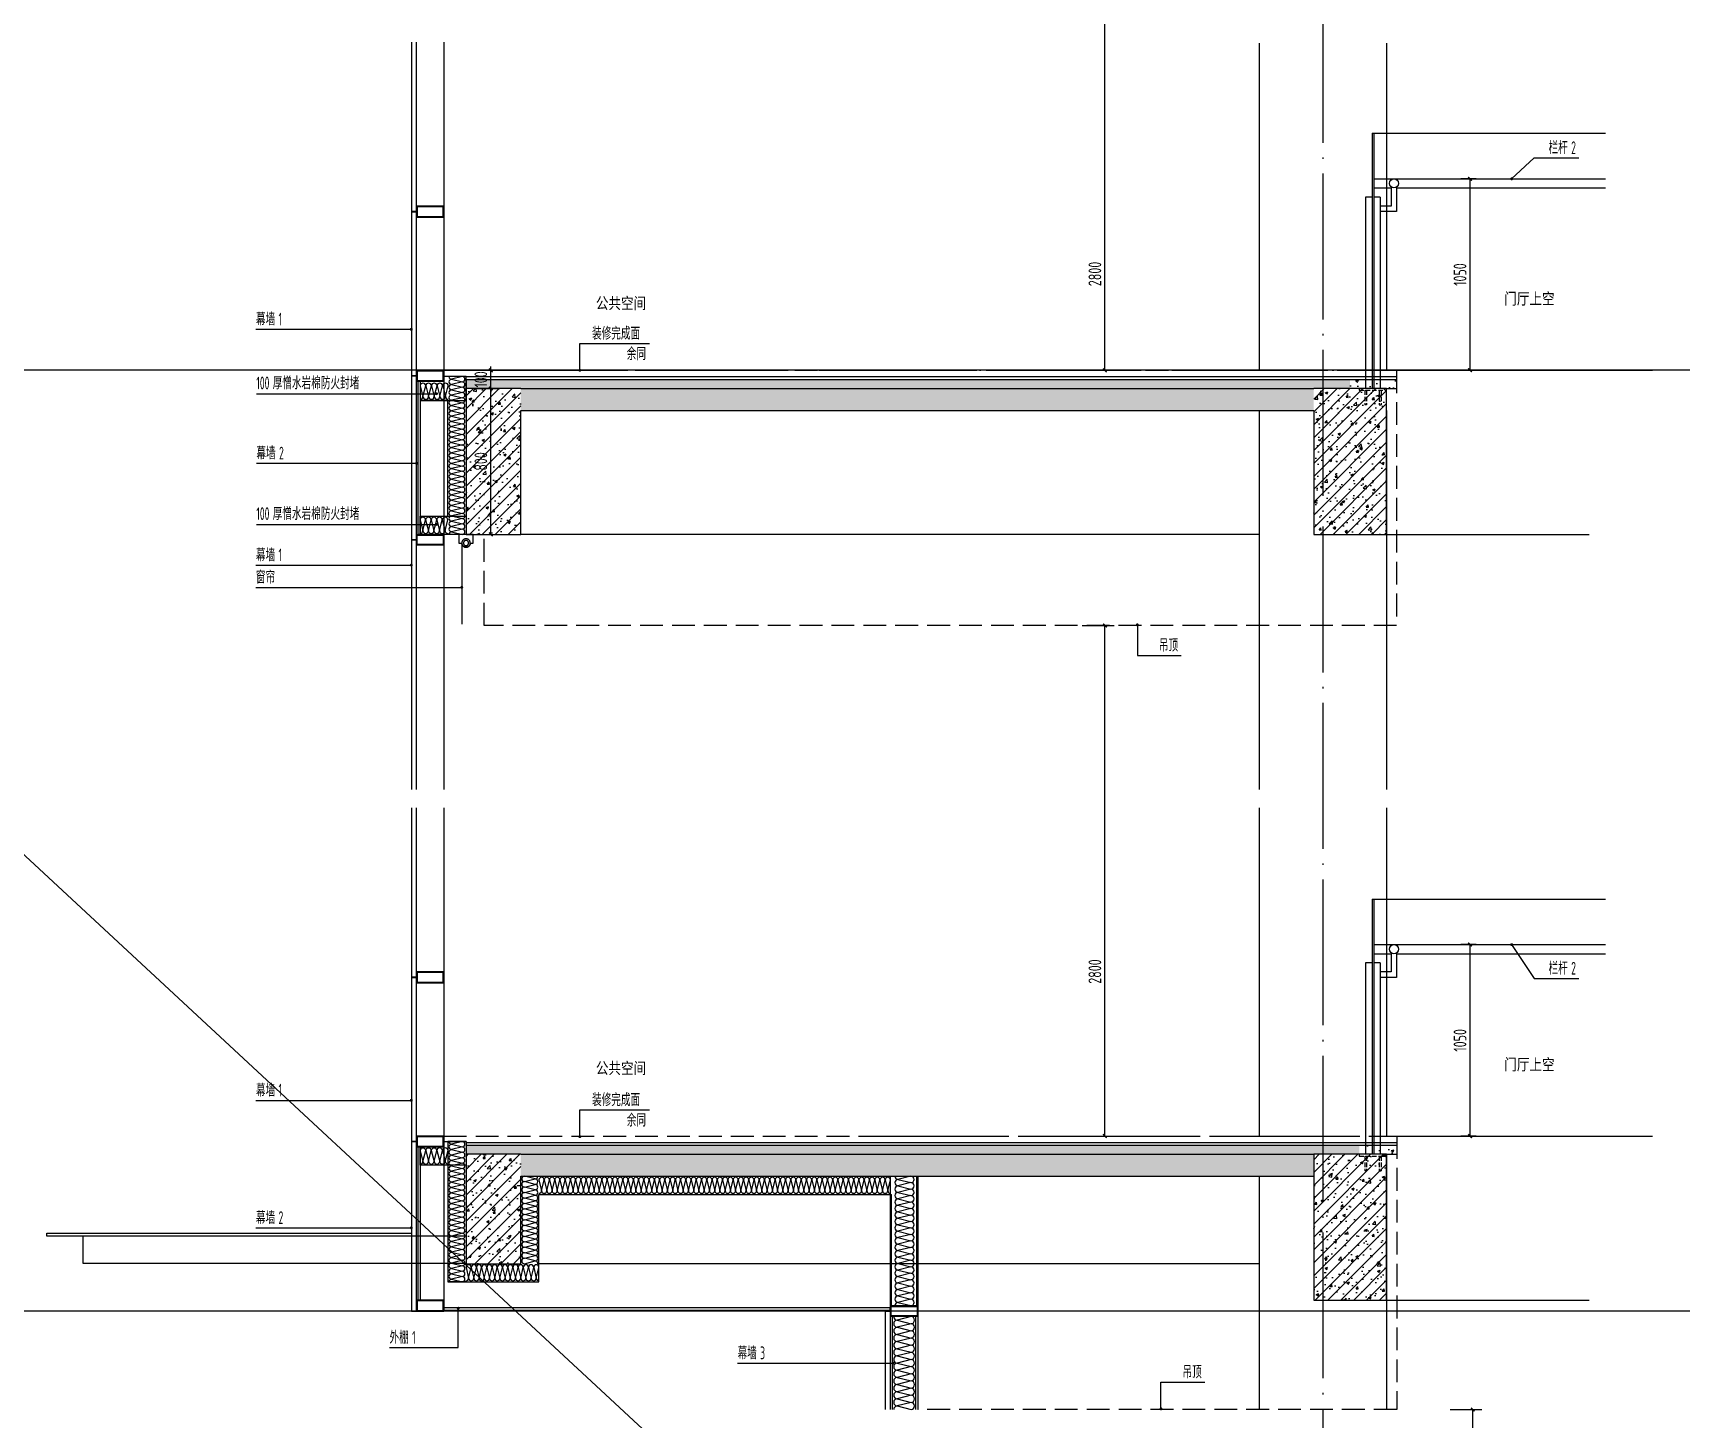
# Model space of a CAD drawing. Extents: x 198753 to 882193, y -399300 to 132460.
# Drawn here: x 355212 to 364252, y 2948 to 10550 of the extents above; entities that cross this region are included whole.
import ezdxf

# ---------------------------------------------------------------- set-up
doc = ezdxf.new("R2010")
doc.units = 0
doc.header["$LTSCALE"] = 1000
doc.header["$MEASUREMENT"] = 0
for name, pattern in [('DASH', [0.35, 0.25, -0.1]), ('DOTE', [2.42, 2, -0.2, 0.02, -0.2]), ('HIDDEN', [9.525, 6.35, -3.175])]:
    doc.linetypes.add(name, pattern=pattern)
for name, color, linetype in [('00-图签', 7, 'Continuous'), ('01-标注_尺寸', 124, 'Continuous'), ('01-标注_符号', 200, 'Continuous'), ('02-TEXT_标注', 130, 'Continuous'), ('05-填充_天正', 26, 'Continuous'), ('A-0-房间名称', 7, 'Continuous'), ('A-D-玻璃剖线', 130, 'Continuous'), ('A-D-金属剖线', 200, 'Continuous'), ('A-E_栏杆', 232, 'Continuous'), ('A-STR-面层', 191, 'Continuous'), ('A-SUR_保温', 222, 'Continuous'), ('A-SUR_面层', 191, 'Continuous'), ('A-TECH_结构', 21, 'Continuous'), ('A-金属背板', 30, 'Continuous'), ('A_AXIS-轴线', 36, 'DOTE'), ('A_STR-砼墙', 51, 'Continuous'), ('A_STR-砼柱', 51, 'Continuous'), ('D_铝板', 181, 'Continuous'), ('I-E-家具_活动', 201, 'DASH'), ('钢龙骨', 173, 'Continuous')]:
    doc.layers.add(name, color=color, linetype=linetype)
doc.layers.add('04-不打印_辅助线', color=165, linetype='Continuous', plot=False)
doc.styles.add('_TCH_DIM', font='ROS1', dxfattribs={"width": 0.8, "bigfont": 'JD'})
doc.styles.add('_TCH_DIM_T3', font='ROS1', dxfattribs={"width": 0.8, "bigfont": 'JD'})
doc.styles.add('_TCH_SPACE', font='STXIHEI.TTF', dxfattribs={"width": 0.75, "height": 5})
doc.dimstyles.new('_TCH_ARCH&&20', dxfattribs={"dimtxt": 70, "dimasz": 20, "dimexe": 50, "dimexo": 60, "dimgap": 20, "dimtad": 1, "dimdec": 0, "dimzin": 0, "dimdsep": 46, "dimtxsty": '_TCH_DIM_T3', "dimblk": 'ARCHTICK', "dimcen": 0.09, "dimclrt": 4, "dimazin": 2, "dimtfac": 1, "dimtdec": 0, "dimtix": 1, "dimtmove": 2, "dimatfit": 3, "dimfxl": 0, "dimtolj": 1, "dimtzin": 0, "dimarcsym": 0})
pattern_1 = [(50, (0, 0), (143.452037, -12.550427), [15, -165]), (355, (0, 0), (-27.750267, 150.438427), [12, -132]), (100.4514, (11.95, -1.05), (115.701876, 137.88791), [12.74804, -140.22842]), (46.1842, (0, 40), (213.44821, -33.1038), [22.5, -247.5]), (96.6356, (17.79, 37.24), (186.93254, 194.82357), [19.12206, -210.3426]), (351.1842, (0, 40), (186.93239, 194.82372), [18, -198]), (21, (20, 30), (119.38141, -80.52378), [15, -165]), (326, (20, 30), (48.663066, 145.03001), [12, -132]), (71.4514, (29.95, 23.29), (168.044526, 64.5061), [12.74804, -140.22842]), (37.5, (0, 0), (2.431971, 66.578771), [0, -130.4, 0, -134, 0, -132.5]), (7.5, (0, 0), (52.613907, 78.882342), [0, -76.4, 0, -127.4, 0, -50.5]), (327.5, (-44.6, 0), (106.764487, -4.510974), [0, -50, 0, -156, 0, -207]), (317.5, (-64.6, 0), (116.637234, 20.020996), [0, -65, 0, -103.6, 0, -147])]
pattern_2 = [(45, (0, 0), (-35.355339, 35.355339), []), (50, (0, 0), (143.452037, -12.550427), [15, -165]), (355, (0, 0), (-27.750267, 150.438427), [12, -132]), (100.4514, (11.95, -1.05), (115.701876, 137.88791), [12.74804, -140.22842]), (46.1842, (0, 40), (213.44821, -33.1038), [22.5, -247.5]), (96.6356, (17.79, 37.24), (186.93254, 194.82357), [19.12206, -210.3426]), (351.1842, (0, 40), (186.93239, 194.82372), [18, -198]), (21, (20, 30), (119.38141, -80.52378), [15, -165]), (326, (20, 30), (48.663066, 145.03001), [12, -132]), (71.4514, (29.95, 23.29), (168.044526, 64.5061), [12.74804, -140.22842]), (37.5, (0, 0), (2.431971, 66.578771), [0, -130.4, 0, -134, 0, -132.5]), (7.5, (0, 0), (52.613907, 78.882342), [0, -76.4, 0, -127.4, 0, -50.5]), (327.5, (-44.6, 0), (106.764487, -4.510974), [0, -50, 0, -156, 0, -207]), (317.5, (-64.6, 0), (116.637234, 20.020996), [0, -65, 0, -103.6, 0, -147])]

# ---------------------------------------------------------------- blocks, each defined once
blk = doc.blocks.new('A$C643B6CAF')
at = {"layer": '钢龙骨', "const_width": 10}
blk.add_lwpolyline([(0, -1.6), (-28, -1.6)], dxfattribs=at)
at = {"layer": '钢龙骨'}
for points in [[(0, 28.4), (0, -31.6), (150, -31.6), (150, 28.4)], [(4, 24.4), (4, -27.6), (146, -27.6), (146, 24.4)]]:
    blk.add_lwpolyline(points, close=True, dxfattribs=at)
blk = doc.blocks.new('*U29')
at = {"layer": '01-标注_符号'}
blk.add_lwpolyline([(-850, -510.3), (28, -510.3)], dxfattribs=at)
at = {"layer": '01-标注_符号', "const_width": 8}
blk.add_lwpolyline([(24, -510.3, 1), (32, -510.3, 1)], format="xyb", close=True, dxfattribs=at)
at = {"layer": 'A-D-玻璃剖线'}
for points in [[(0, 1800), (0, -2300)], [(28, -2300), (28, 1800)]]:
    blk.add_lwpolyline(points, dxfattribs=at)
at = {"layer": 'A-金属背板'}
blk.add_lwpolyline([(38, -60), (48, -60), (48, -900), (38, -900)], close=True, dxfattribs=at)
at = {"layer": '钢龙骨'}
blk.add_lwpolyline([(178, 1800), (178, -2300)], dxfattribs=at)
for p in [(28, 871.8), (28, -28.4)]:
    blk.add_blockref('A$C643B6CAF', p, dxfattribs=at)
at = {"layer": '钢龙骨', "xscale": -1, "rotation": 180}
blk.add_blockref('A$C643B6CAF', (28.1, -931.6), dxfattribs=at)
at = {"layer": '02-TEXT_标注', "style": '_TCH_DIM'}
for s, height, width, p in [('幕墙', 69.46, 0.8, (-850, -489.3)), ('2', 70, 0.64, (-725.8, -489.3))]:
    blk.add_text(s, height=height, dxfattribs=dict(at, width=width)).set_placement(p)
blk = doc.blocks.new('fdsaewqqwe')
at = {"layer": '钢龙骨'}
for points in [[(0, 29.2), (0, -30.8), (150, -30.8), (150, 29.2)], [(4, 25.2), (4, -26.8), (146, -26.8), (146, 25.2)]]:
    blk.add_lwpolyline(points, close=True, dxfattribs=at)
blk = doc.blocks.new('*U33')
at = {"layer": '01-标注_符号'}
for points in [[(-852.7, -503.4), (0, -503.4)], [(-119.7, -1160.3), (257.4, -1160.3), (257.4, -944.3)]]:
    blk.add_lwpolyline(points, dxfattribs=at)
at = {"layer": '01-标注_符号', "const_width": 8}
for points in [[(-4, -503.4, 1), (4, -503.4, 1)], [(257.4, -948.3, 1), (257.4, -940.3, 1)]]:
    blk.add_lwpolyline(points, format="xyb", close=True, dxfattribs=at)
at = {"layer": 'A-D-玻璃剖线'}
blk.add_lwpolyline([(0, 1800), (0, -960), (28, -960), (28, 1800)], dxfattribs=at)
at = {"layer": 'A-D-金属剖线'}
for points in [[(178, -960), (178, -940), (2628, -940), (2628, -960)], [(178, -957), (178, -940), (2625, -940), (2625, -957)]]:
    blk.add_lwpolyline(points, close=True, dxfattribs=at)
at = {"layer": 'A-金属背板'}
blk.add_lwpolyline([(38, -60), (48, -60), (48, -900), (38, -900)], close=True, dxfattribs=at)
at = {"layer": '钢龙骨'}
blk.add_lwpolyline([(178, 1800), (178, -960)], dxfattribs=at)
for name, p in [('A$C643B6CAF', (28, 871.8)), ('A$C643B6CAF', (28, -28.4)), ('fdsaewqqwe', (28, -929.2))]:
    blk.add_blockref(name, p, dxfattribs=at)
at = {"layer": '02-TEXT_标注', "style": '_TCH_DIM'}
for s, height, width, p in [('幕墙', 69.46, 0.8, (-852.7, -482.4)), ('2', 70, 0.64, (-728.5, -482.4)), ('外棚', 69.46, 0.8, (-119.7, -1139.3)), ('1', 70, 0.64, (4.4, -1139.3))]:
    blk.add_text(s, height=height, dxfattribs=dict(at, width=width)).set_placement(p)
blk = doc.blocks.new('$LinePat$岩棉板')
at = {"color": 0}
for p, q in [((0, -17), (12, -67)), ((12, -67), (24, -17))]:
    blk.add_line(p, q, dxfattribs=at)
for centre, start, end in [((12, -17), 0, 180), ((0, -67), 270, 0), ((24, -67), 180, 270)]:
    blk.add_arc(centre, 12, start, end, dxfattribs=at)
at = {"layer": 'Defpoints'}
blk.add_point((0, 0.1), dxfattribs=at)
at = {"layer": 'Defpoints', "color": 0}
blk.add_point((24, -84), dxfattribs=at)
blk = doc.blocks.new('*U161')
at = {"layer": 'A-金属背板'}
for points in [[(0, -510), (0, 0)], [(10, 0), (10, -510)], [(140, -510), (140, 0)], [(150, 0), (150, -510)]]:
    blk.add_lwpolyline(points, dxfattribs=at)
at = {"layer": 'A-SUR_保温', "xscale": 1.634615383253164, "yscale": 1.544892716204687, "zscale": 1.544892716204687, "rotation": 269.999999999977}
for p in [(140, 0), (140, -39.2), (140, -78.5), (140, -117.7), (140, -156.9), (140, -196.2), (140, -235.4), (140, -274.6), (140, -313.8), (140, -353.1), (140, -392.3), (140, -431.5), (140, -470.8)]:
    blk.add_blockref('$LinePat$岩棉板', p, dxfattribs=at)
blk = doc.blocks.new('_ArchTick')
at = {"color": 0, "linetype": 'ByBlock', "const_width": 0.4}
blk.add_lwpolyline([(-0.5, -0.5), (0.5, 0.5)], dxfattribs=at)
blk = doc.blocks.new('*D2113')
at = {"layer": '01-标注_尺寸', "color": 0, "lineweight": -2, "transparency": 16777216}
for p, q in [((360.1, 0), (486.1, 0)), ((436.1, 0), (436.1, 20)), ((436.1, -100), (436.1, 0)), ((360.1, -100), (486.1, -100)), ((436.1, -100), (436.1, -120))]:
    blk.add_line(p, q, dxfattribs=at)
at = {"layer": 'Defpoints', "color": 0, "transparency": 16777216}
for p in [(300.1, 0), (436.1, 0), (300.1, -100)]:
    blk.add_point(p, dxfattribs=at)
at = {"layer": '01-标注_尺寸', "color": 0, "lineweight": -2, "transparency": 16777216, "xscale": 20, "yscale": 20, "zscale": 20}
for p, rotation in [((436.1, 0), 270), ((436.1, -100), 90)]:
    blk.add_blockref('_ArchTick', p, dxfattribs=dict(at, rotation=rotation))
at = {"layer": '01-标注_尺寸', "color": 4, "transparency": 16777216, "insert": (381.1, -50), "char_height": 70, "attachment_point": 5, "rotation": 90, "style": '_TCH_DIM_T3'}
blk.add_mtext('\\A1;100', dxfattribs=at)
blk = doc.blocks.new('*D2114')
at = {"layer": '01-标注_尺寸', "color": 0, "lineweight": -2, "transparency": 16777216}
for p, q in [((360.1, -100), (486.1, -100)), ((436.1, -900), (436.1, -100)), ((360.1, -900), (486.1, -900))]:
    blk.add_line(p, q, dxfattribs=at)
at = {"layer": 'Defpoints', "color": 0, "transparency": 16777216}
for p in [(300.1, -100), (436.1, -100), (300.1, -900)]:
    blk.add_point(p, dxfattribs=at)
at = {"layer": '01-标注_尺寸', "color": 0, "lineweight": -2, "transparency": 16777216, "xscale": 20, "yscale": 20, "zscale": 20}
for p, rotation in [((436.1, -100), 90), ((436.1, -900), 270)]:
    blk.add_blockref('_ArchTick', p, dxfattribs=dict(at, rotation=rotation))
at = {"layer": '01-标注_尺寸', "color": 4, "transparency": 16777216, "insert": (381.1, -500), "char_height": 70, "attachment_point": 5, "rotation": 90, "style": '_TCH_DIM_T3'}
blk.add_mtext('\\A1;800', dxfattribs=at)
blk = doc.blocks.new('*U34')
at = {"layer": 'A-D-玻璃剖线'}
blk.add_lwpolyline([(0, -18), (-1999.9, -18), (-1999.9, 0), (0, 0)], dxfattribs=at)
at = {"layer": 'D_铝板'}
for p, q in [((300.1, -18), (-1799.9, -18, 0)), ((-1799.9, -168, 0), (-1799.9, -18)), ((300.1, -168), (-1799.9, -168, 0))]:
    blk.add_line(p, q, dxfattribs=at)
blk = doc.blocks.new('dasgfs')
at = {"layer": '01-标注_符号'}
for p, q in [((0, 0), (0, 146.5)), ((0, 146.5), (382.7, 146.5))]:
    blk.add_line(p, q, dxfattribs=at)
at = {"layer": '01-标注_符号', "const_width": 8}
blk.add_lwpolyline([(0, -4, 1), (0, 4, 1)], format="xyb", close=True, dxfattribs=at)
at = {"layer": '02-TEXT_标注', "style": '_TCH_DIM', "width": 0.8}
for s, p in [('装修完成面', (66.9, 167.5)), ('余同', (257.5, 55.5))]:
    blk.add_text(s, height=69.46, dxfattribs=at).set_placement(p)
blk = doc.blocks.new('A$C57973A59')
at = {"layer": 'A-E_栏杆'}
for p, q in [((20, 1300), (20, -100)), ((20, 1300), (30, 1300)), ((30, 1300), (30, -100)), ((30, 1300), (1301.3, 1300)), ((30, 1050), (1301.3, 1050)), ((30, 1000), (125, 1000)), ((125, 1005), (125, 900)), ((155, 1005), (155, 870)), ((155, 1000), (1301.3, 1000)), ((-15, 950), (-15, -100)), ((20, 950), (-15, 950)), ((65, 950), (30, 950)), ((65, 950), (65, -100)), ((125, 900), (65, 900)), ((155, 870), (65, 870)), ((65, 0), (1301.3, 0))]:
    blk.add_line(p, q, dxfattribs=at)
at = {"layer": 'A-E_栏杆', "linetype": 'DASH', "ltscale": 0.1}
for p, q in [((-10, -190), (-20, -190)), ((60, -190), (70, -190))]:
    blk.add_line(p, q, dxfattribs=at)
for points in [[(100, -100), (-50, -100), (-50, -110), (100, -110), (100, -100)], [(-20, -110), (-20, -190)], [(-10, -110), (-10, -190)], [(60, -110), (60, -190)], [(70, -110), (70, -190)]]:
    blk.add_lwpolyline(points, dxfattribs=at)
at = {"layer": 'A-E_栏杆'}
blk.add_circle((140, 1025), 25, dxfattribs=at)
blk = doc.blocks.new('sdfd')
at = {"layer": 'A-SUR_保温'}
for points in [[(-5, 0), (-5, 710)], [(-144.9, 0), (-144.9, 610)]]:
    blk.add_lwpolyline(points, dxfattribs=at)
at = {"layer": 'A-SUR_保温', "xscale": 1.479166645610445, "yscale": 1.426054814958172, "zscale": 1.426054814958172, "rotation": 269.9999999999845}
for p in [(-13, 710), (-13, 674.5), (-13, 639), (-13, 603.5), (-13, 568), (-13, 532.5), (-13, 497), (-13, 461.5), (-13, 426), (-13, 390.5), (-13, 355), (-13, 319.5), (-13, 284), (-13, 248.5), (-13, 213), (-13, 177.5), (-13, 142), (-13, 106.5), (-13, 71), (-13, 35.5)]:
    blk.add_blockref('$LinePat$岩棉板', p, dxfattribs=at)
blk = doc.blocks.new('窗帘')
at = {"linetype": 'HIDDEN', "ltscale": 3}
blk.add_line((23.3, -47.5), (23.3, -491.9), dxfattribs=at)
blk.add_lwpolyline([(-23.3, -47.5), (-39.5, -47.5), (-39.5, 0), (39.5, 0), (39.5, -47.5), (23.3, -47.5)])
for radius in [23.3, 14.3]:
    blk.add_circle((0, -47.5), radius)
blk.add_arc((0, -47.5), 23.3, 180, 0)
blk = doc.blocks.new('*D1284')
at = {"layer": '01-标注_尺寸', "color": 0, "lineweight": -2, "transparency": 16777216}
for p, q in [((360968, 11500), (361141.9, 11500)), ((361091.9, 8700), (361091.9, 11500)), ((360968, 8700), (361141.9, 8700))]:
    blk.add_line(p, q, dxfattribs=at)
at = {"layer": 'Defpoints', "color": 0, "transparency": 16777216}
for p in [(360908, 11500), (361091.9, 11500), (360908, 8700)]:
    blk.add_point(p, dxfattribs=at)
at = {"layer": '01-标注_尺寸', "color": 0, "lineweight": -2, "transparency": 16777216, "xscale": 20, "yscale": 20, "zscale": 20}
for p, rotation in [((361091.9, 11500), 90), ((361091.9, 8700), 270)]:
    blk.add_blockref('_ArchTick', p, dxfattribs=dict(at, rotation=rotation))
at = {"layer": '01-标注_尺寸', "color": 4, "transparency": 16777216, "insert": (361036.9, 9228.2), "char_height": 70, "attachment_point": 5, "rotation": 90, "style": '_TCH_DIM_T3'}
blk.add_mtext('\\A1;2800', dxfattribs=at)
blk = doc.blocks.new('*D1285')
at = {"layer": '01-标注_尺寸', "color": 0, "lineweight": -2, "transparency": 16777216}
for p, q in [((360968, 7300), (361141.9, 7300)), ((361091.9, 4500), (361091.9, 7300)), ((360968, 4500), (361141.9, 4500))]:
    blk.add_line(p, q, dxfattribs=at)
at = {"layer": 'Defpoints', "color": 0, "transparency": 16777216}
for p in [(360908, 7300), (361091.9, 7300), (360908, 4500)]:
    blk.add_point(p, dxfattribs=at)
at = {"layer": '01-标注_尺寸', "color": 0, "lineweight": -2, "transparency": 16777216, "xscale": 20, "yscale": 20, "zscale": 20}
for p, rotation in [((361091.9, 7300), 90), ((361091.9, 4500), 270)]:
    blk.add_blockref('_ArchTick', p, dxfattribs=dict(at, rotation=rotation))
at = {"layer": '01-标注_尺寸', "color": 4, "transparency": 16777216, "insert": (361036.9, 5402.3), "char_height": 70, "attachment_point": 5, "rotation": 90, "style": '_TCH_DIM_T3'}
blk.add_mtext('\\A1;2800', dxfattribs=at)
blk = doc.blocks.new('*D1286')
at = {"layer": '01-标注_尺寸', "color": 0, "lineweight": -2, "transparency": 16777216}
for p, q in [((362986, 3000), (363159.8, 3000)), ((363109.8, 0), (363109.8, 3000)), ((362986, 0), (363159.8, 0))]:
    blk.add_line(p, q, dxfattribs=at)
at = {"layer": 'Defpoints', "color": 0, "transparency": 16777216}
for p in [(362926, 3000), (363109.8, 3000), (362926, 0)]:
    blk.add_point(p, dxfattribs=at)
at = {"layer": '01-标注_尺寸', "color": 0, "lineweight": -2, "transparency": 16777216, "xscale": 20, "yscale": 20, "zscale": 20}
for p, rotation in [((363109.8, 3000), 90), ((363109.8, 0), 270)]:
    blk.add_blockref('_ArchTick', p, dxfattribs=dict(at, rotation=rotation))
at = {"layer": '01-标注_尺寸', "color": 4, "transparency": 16777216, "insert": (363054.8, 1313.2), "char_height": 70, "attachment_point": 5, "rotation": 90, "style": '_TCH_DIM_T3'}
blk.add_mtext('\\A1;3000', dxfattribs=at)
blk = doc.blocks.new('*D1345')
at = {"layer": '01-标注_尺寸', "color": 0, "lineweight": -2, "transparency": 16777216}
for p, q in [((363127.8, 5550), (363044.8, 5550)), ((363094.8, 4500), (363094.8, 5550)), ((363127.8, 4500), (363044.8, 4500))]:
    blk.add_line(p, q, dxfattribs=at)
at = {"layer": 'Defpoints', "color": 0, "transparency": 16777216}
for p in [(363094.8, 5550), (363187.8, 5550), (363187.8, 4500)]:
    blk.add_point(p, dxfattribs=at)
at = {"layer": '01-标注_尺寸', "color": 0, "lineweight": -2, "transparency": 16777216, "xscale": 20, "yscale": 20, "zscale": 20}
for p, rotation in [((363094.8, 5550), 90), ((363094.8, 4500), 270)]:
    blk.add_blockref('_ArchTick', p, dxfattribs=dict(at, rotation=rotation))
at = {"layer": '01-标注_尺寸', "color": 4, "transparency": 16777216, "insert": (363039.8, 5025), "char_height": 70, "attachment_point": 5, "rotation": 90, "style": '_TCH_DIM_T3'}
blk.add_mtext('\\A1;1050', dxfattribs=at)
blk = doc.blocks.new('*D1346')
at = {"layer": '01-标注_尺寸', "color": 0, "lineweight": -2, "transparency": 16777216}
for p, q in [((363127.8, 9750), (363044.8, 9750)), ((363094.8, 8700), (363094.8, 9750)), ((363127.8, 8700), (363044.8, 8700))]:
    blk.add_line(p, q, dxfattribs=at)
at = {"layer": 'Defpoints', "color": 0, "transparency": 16777216}
for p in [(363094.8, 9750), (363187.8, 9750), (363187.8, 8700)]:
    blk.add_point(p, dxfattribs=at)
at = {"layer": '01-标注_尺寸', "color": 0, "lineweight": -2, "transparency": 16777216, "xscale": 20, "yscale": 20, "zscale": 20}
for p, rotation in [((363094.8, 9750), 90), ((363094.8, 8700), 270)]:
    blk.add_blockref('_ArchTick', p, dxfattribs=dict(at, rotation=rotation))
at = {"layer": '01-标注_尺寸', "color": 4, "transparency": 16777216, "insert": (363039.8, 9225), "char_height": 70, "attachment_point": 5, "rotation": 90, "style": '_TCH_DIM_T3'}
blk.add_mtext('\\A1;1050', dxfattribs=at)
blk = doc.blocks.new('*U65')
at = {"layer": '01-标注_符号'}
for points in [[(-850, -128.6), (138, -128.6)], [(-850, -845.3), (138, -845.3)]]:
    blk.add_lwpolyline(points, dxfattribs=at)
at = {"layer": '01-标注_符号', "const_width": 8}
for points in [[(134, -128.6, 1), (142, -128.6, 1)], [(134, -845.3, 1), (142, -845.3, 1)]]:
    blk.add_lwpolyline(points, format="xyb", close=True, dxfattribs=at)
at = {"layer": 'A-SUR_保温'}
blk.add_line((300, -165), (300.1, -800.5), dxfattribs=at)
for points in [[(300, -35), (178, -35), (178, -60), (48, -60), (48, -165), (300, -165), (300, -35)], [(200.1, -800.5), (200.1, -800.5), (200.1, -165), (48, -165)]]:
    blk.add_lwpolyline(points, dxfattribs=at)
blk.add_lwpolyline([(300.1, -900), (178, -900), (178, -900), (48, -900), (48, -800.5), (300.1, -800.5), (300.1, -900)], close=True, dxfattribs=at)
at = {"layer": 'A-SUR_保温', "xscale": 1.290141874350982, "yscale": 1.188379012465143, "zscale": 1.188379012465143}
for p in [(48, -65), (79, -65), (109.9, -65), (140.9, -65), (171.9, -65)]:
    blk.add_blockref('$LinePat$岩棉板', p, dxfattribs=at)
at = {"layer": 'A-SUR_保温', "yscale": 1.188379012465143, "zscale": 1.188379012465143}
for p, xscale, rotation in [((300.1, -35), 1.201388880921391, 269.9941578905423), ((300.1, -63.8), 1.201388880921391, 269.9941578905423), ((300.1, -150.3), 1.201388880921391, 269.9941578905423), ((300.1, -179.2), 1.201388880921391, 269.9941578905423), ((300.1, -92.7), 1.201388880921391, 269.9941578905423), ((300.1, -121.5), 1.201388880921391, 269.9941578905423), ((300.1, -208), 1.201388880921391, 269.9941578905423), ((300.1, -236.8), 1.201388880921391, 269.9941578905423), ((300.1, -265.7), 1.201388880921391, 269.9941578905423), ((300.1, -294.5), 1.201388880921391, 269.9941578905423), ((300.1, -323.3), 1.201388880921391, 269.9941578905423), ((300.1, -352.2), 1.201388880921391, 269.9941578905423), ((300.1, -381), 1.201388880921391, 269.9941578905423), ((300, -409.8), 1.201388880921391, 269.9941578905423), ((300, -438.7), 1.201388880921391, 269.9941578905423), ((300, -467.5), 1.201388880921391, 269.9941578905423), ((300, -496.3), 1.201388880921391, 269.9941578905423), ((300, -525.2), 1.201388880921391, 269.9941578905423), ((300, -554), 1.201388880921391, 269.9941578905423), ((300, -582.8), 1.201388880921391, 269.9941578905423), ((300, -611.7), 1.201388880921391, 269.9941578905423), ((300, -640.5), 1.201388880921391, 269.9941578905423), ((300, -669.3), 1.201388880921391, 269.9941578905423), ((300, -698.2), 1.201388880921391, 269.9941578905423), ((48, -800.5), 1.267426941411311, 359.9999999999994), ((78.4, -800.5), 1.267426941411311, 359.9999999999994), ((108.8, -800.5), 1.267426941411311, 359.9999999999994), ((139.3, -800.5), 1.267426941411311, 359.9999999999994), ((169.7, -800.5), 1.267426941411311, 359.9999999999994), ((300, -727), 1.201388880921391, 269.9941578905423), ((300, -755.8), 1.201388880921391, 269.9941578905423), ((300, -784.7), 1.201388880921391, 269.9941578905423), ((300, -813.5), 1.201388880921391, 269.9941578905423), ((300, -842.3), 1.201388880921391, 269.9941578905423), ((300, -871.2), 1.201388880921391, 269.9941578905423)]:
    blk.add_blockref('$LinePat$岩棉板', p, dxfattribs=dict(at, xscale=xscale, rotation=rotation))
at = {"layer": '02-TEXT_标注', "style": '_TCH_DIM'}
for s, height, width, p in [('100', 70, 0.64, (-850, -104.7)), ('厚憎水岩棉防火封堵', 69.46, 0.8, (-760.4, -104.7)), ('100', 70, 0.64, (-850, -821.4)), ('厚憎水岩棉防火封堵', 69.46, 0.8, (-760.4, -821.4))]:
    blk.add_text(s, height=height, dxfattribs=dict(at, width=width)).set_placement(p)
at = {"layer": '01-标注_尺寸'}
for p1, p2, picture, middle in [((300.1, -100), (300.1, 0), '*D2113', (381.1, -50)), ((300.1, -900), (300.1, -100), '*D2114', (381.1, -500))]:
    dim = blk.add_aligned_dim(p1=p1, p2=p2, distance=-136, dimstyle='_TCH_ARCH&&20', dxfattribs=at)
    dim.commit()
    dim.dimension.update_dxf_attribs({"geometry": picture, "text_midpoint": middle})

msp = doc.modelspace()

# ---------------------------------------------------------------- hatches: boundary and pattern name
at = {"layer": '05-填充_天正'}
h = msp.add_hatch(dxfattribs=at)
h.set_pattern_fill('混凝土', color=256, scale=20, style=0)
h.set_pattern_definition(pattern_1)
h.paths.add_polyline_path([(357587.2, 8600), (362437.2, 8600), (362437.2, 8650), (357587.2, 8650)])
h = msp.add_hatch(dxfattribs=at)
h.set_pattern_fill('钢筋混凝土', color=256, scale=20, style=0)
h.set_pattern_definition(pattern_2)
h.paths.add_polyline_path([(357587.2, 7800), (357887.2, 7800), (357887.2, 8600), (357587.2, 8600)])
h = msp.add_hatch(dxfattribs=at)
h.set_pattern_fill('钢筋混凝土', color=256, scale=20, style=0)
h.set_pattern_definition(pattern_2)
h.paths.add_polyline_path([(362237.2, 8480), (362237.2, 8600), (357887.2, 8600), (357887.2, 8480)])
h = msp.add_hatch(dxfattribs=at)
h.set_pattern_fill('钢筋混凝土', color=256, scale=20, style=0)
h.set_pattern_definition(pattern_2)
h.paths.add_polyline_path([(362237.2, 7800), (362637.2, 7800), (362637.2, 8600), (362237.2, 8600)])
h = msp.add_hatch(dxfattribs=at)
h.set_pattern_fill('混凝土', color=256, scale=20, style=0)
h.set_pattern_definition(pattern_1)
h.paths.add_polyline_path([(362437.2, 8650), (362437.2, 8600), (362692.2, 8600), (362692.2, 8650)])
h = msp.add_hatch(dxfattribs=at)
h.set_pattern_fill('混凝土', color=256, scale=20, style=0)
h.set_pattern_definition(pattern_1)
h.paths.add_polyline_path([(357587.2, 4400), (362487.2, 4400), (362487.2, 4450), (357587.2, 4450)])
h = msp.add_hatch(dxfattribs=at)
h.set_pattern_fill('混凝土', color=256, scale=20, style=0)
h.set_pattern_definition(pattern_1)
h.paths.add_polyline_path([(362487.2, 4450), (362487.2, 4400), (362692.4, 4400), (362692.4, 4450)])
h = msp.add_hatch(dxfattribs=at)
h.set_pattern_fill('钢筋混凝土', color=256, scale=20, style=0)
h.set_pattern_definition(pattern_2)
h.paths.add_polyline_path([(357587.2, 3800), (357887.2, 3800), (357887.2, 4400), (357587.2, 4400)])
h = msp.add_hatch(dxfattribs=at)
h.set_pattern_fill('钢筋混凝土', color=256, scale=20, style=0)
h.set_pattern_definition(pattern_2)
h.paths.add_polyline_path([(362237.2, 4280), (362237.2, 4400), (357887.2, 4400), (357887.2, 4280)])
h = msp.add_hatch(dxfattribs=at)
h.set_pattern_fill('钢筋混凝土', color=256, scale=20, style=0)
h.set_pattern_definition(pattern_2)
h.paths.add_polyline_path([(362237.2, 3600), (362637.2, 3600), (362637.2, 4400), (362237.2, 4400)])

# ---------------------------------------------------------------- linework, layer by layer
msp.add_line((357587.3, 3700), (357487.3, 3700))
msp.add_lwpolyline([(463143.8, -94124.6), (295307.5, 61565.2)])
at = {"layer": '01-标注_符号'}
for p, q in [((363323.1, 9750), (363445.8, 9864.9)), ((363445.8, 9864.9), (363691.7, 9864.9)), ((361269.8, 7304), (361269.8, 7136.2)), ((361269.8, 7136.2), (361510.2, 7136.2)), ((363323.1, 5550), (363445.8, 5364.6)), ((363445.8, 5364.6), (363691.7, 5364.6)), ((361399.3, 3004), (361399.3, 3150.5)), ((361399.3, 3150.5), (361639.7, 3150.5))]:
    msp.add_line(p, q, dxfattribs=at)
at = {"layer": '01-标注_符号', "const_width": 8}
for points in [[(363320.2, 9747.3, 1), (363326, 9752.7, 1)], [(357283.2, 8924.6, 1), (357291.2, 8924.6, 1)], [(357283.2, 7631.4, 1), (357291.2, 7631.4, 1)], [(357560, 7509.5, 1), (357568, 7509.5, 1)], [(361269.8, 7308, 1), (361269.8, 7300, 1)], [(363320.9, 5553.3, 1), (363325.3, 5546.7, 1)], [(357283.2, 4695.8, 1), (357291.2, 4695.8, 1)], [(359925.2, 3254.9, 1), (359933.2, 3254.9, 1)], [(361399.3, 3000, 1), (361399.3, 3008, 1)]]:
    msp.add_lwpolyline(points, format="xyb", close=True, dxfattribs=at)
at = {"layer": '01-标注_符号'}
for points in [[(356434.6, 8924.6), (357287.2, 8924.6)], [(356434.6, 7631.4), (357287.2, 7631.4)], [(356434.6, 7509.5), (357564, 7509.5)], [(356434.6, 4695.8), (357287.2, 4695.8)], [(359076.6, 3254.9), (359929.2, 3254.9)]]:
    msp.add_lwpolyline(points, dxfattribs=at)
at = {"layer": '04-不打印_辅助线', "color": 251}
for p, q in [((403818.2, 8700), (338573.5, 8700)), ((408384.2, 3540), (338573.5, 3540))]:
    msp.add_line(p, q, dxfattribs=at)
at = {"layer": 'A-D-玻璃剖线'}
msp.add_lwpolyline([(359915.2, 3000), (359915.2, 3540), (359887.2, 3540), (359887.2, 3000)], dxfattribs=at)
at = {"layer": 'A-STR-面层', "linetype": 'DASH', "ltscale": 0.5}
for points in [[(357465.2, 8700), (363749.1, 8700)], [(362542.4, 8700), (362692.2, 8700), (362692.2, 7300), (357687.2, 7300), (357687.2, 7800)], [(357465.2, 4500), (363749.1, 4500)], [(362692.4, 4500), (362692.4, 4500), (362692.4, 3000), (360065.2, 3000)]]:
    msp.add_lwpolyline(points, dxfattribs=at)
at = {"layer": 'A-STR-面层'}
for points in [[(357587.2, 8665), (362692.2, 8665)], [(357587.2, 4465), (362692.4, 4465)]]:
    msp.add_lwpolyline(points, dxfattribs=at)
at = {"layer": 'A-SUR_保温'}
for points in [[(357587.3, 4470), (357587.3, 4339.5), (357335.2, 4339.5), (357335.2, 4440), (357465.2, 4440), (357465.2, 4470), (357587.3, 4470)], [(357587.2, 4470), (357487.3, 4470), (357487.3, 3700), (357987.1, 3700), (357987.1, 4180), (359920.3, 4180)], [(359915.3, 3700), (359915.3, 4180)], [(360065.2, 3700), (360065.2, 4180)]]:
    msp.add_lwpolyline(points, dxfattribs=at)
at = {"layer": 'A-SUR_面层'}
for p, q in [((357587.2, 8650), (362437.2, 8650)), ((357587.2, 8650), (357587.2, 8600)), ((357887.2, 8600), (362237.2, 8600)), ((362437.2, 8650), (362692.2, 8650)), ((362637.2, 8600), (362692.2, 8600)), ((357587.2, 4450), (362487.2, 4450)), ((357587.2, 4450), (357587.2, 4400)), ((362487.2, 4450), (362692.4, 4450)), ((357887.2, 4400), (362237.2, 4400)), ((362637.2, 4400), (362692.4, 4400))]:
    msp.add_line(p, q, dxfattribs=at)
at = {"layer": 'A-TECH_结构'}
msp.add_line((361937.2, 3800), (357987.1, 3800), dxfattribs=at)
for points in [[(361937.2, 10494.4), (361937.2, 8700)], [(362637.2, 10494.4), (362637.2, 8700)], [(361937.2, 8480), (361937.2, 6400)], [(362637.2, 8480), (362637.2, 6400)], [(361937.2, 7800), (357887.2, 7800)], [(362637.2, 7800), (363749.1, 7800)], [(361937.2, 6300), (361937.2, 4500)], [(362637.2, 6300), (362637.2, 4500)], [(362637.2, 4400), (362637.2, 3000)], [(361937.2, 4280), (361937.2, 3000)], [(362637.2, 3600), (363749.1, 3600)]]:
    msp.add_lwpolyline(points, dxfattribs=at)
at = {"layer": 'A_AXIS-轴线', "ltscale": 0.4}
for p, q in [((362287.2, 17523.3), (362287.2, -1098.8)), ((357587.2, 8700), (364095.1, 8700)), ((359741.8, 4500), (364095.1, 4500))]:
    msp.add_line(p, q, dxfattribs=at)
at = {"layer": 'A_STR-砼墙'}
for p, q in [((357887.2, 8600), (362237.2, 8600)), ((357887.2, 8480), (362237.2, 8480)), ((357887.2, 4400), (362237.2, 4400)), ((357887.2, 4280), (362237.2, 4280))]:
    msp.add_line(p, q, dxfattribs=at)
at = {"layer": 'A_STR-砼柱'}
for p, q in [((357887.2, 8600), (357587.2, 8600)), ((357587.2, 8600), (357587.2, 7800)), ((362637.2, 8600), (362237.2, 8600)), ((362637.2, 7800), (362637.2, 8600)), ((357887.2, 7800), (357887.2, 8480)), ((362237.2, 8480), (362237.2, 7800)), ((357587.2, 7800), (357887.2, 7800)), ((362237.2, 7800), (362637.2, 7800)), ((357887.2, 4400), (357587.2, 4400)), ((357587.2, 4400), (357587.2, 3800)), ((362637.2, 4400), (362237.2, 4400)), ((362237.2, 4400), (362237.2, 3600)), ((362637.2, 3600), (362637.2, 4400)), ((357887.2, 3800), (357887.2, 4280)), ((357587.2, 3800), (357887.2, 3800)), ((362237.2, 3600), (362637.2, 3600))]:
    msp.add_line(p, q, dxfattribs=at)
at = {"layer": '钢龙骨'}
msp.add_line((359915.3, 3570), (359915.3, 4280), dxfattribs=at)
msp.add_lwpolyline([(360065.2, 4280), (360065.2, 3000)], dxfattribs=at)

# ---------------------------------------------------------------- block references
for name, p in [('dasgfs', (358211.6, 8700)), ('*U65', (357287.2, 8700)), ('dasgfs', (358211.6, 4496.6)), ('sdfd', (360065.2, 3570)), ('*U161', (359915.2, 3510))]:
    msp.add_blockref(name, p)
at = {"layer": '00-图签'}
for name, p in [('*U29', (357287.2, 8700)), ('*U33', (357287.2, 4500)), ('*U34', (357287.3, 3968.2))]:
    msp.add_blockref(name, p, dxfattribs=at)
at = {"layer": 'A-E_栏杆'}
for p in [(362537.2, 8700), (362537.2, 4500)]:
    msp.add_blockref('A$C57973A59', p, dxfattribs=at)
at = {"layer": 'A-SUR_保温', "yscale": 1.188379012465143, "zscale": 1.188379012465143}
for p, xscale, rotation in [((357335.2, 4440), 1.275777777325793, 0.3001249515486958), ((357365.8, 4440.2), 1.275777777325793, 0.3001249515486958), ((357396.5, 4440.3), 1.275777777325793, 0.3001249515486958), ((357427.1, 4440.5), 1.275777777325793, 0.3001249515486958), ((357457.7, 4440.6), 1.275777777325793, 0.3001249515486958), ((357587.3, 4470), 1.233974356976628, 270.0000000001906), ((357587.3, 4440.4), 1.233974356976628, 270.0000000001906), ((357587.3, 4410.8), 1.233974356976628, 270.0000000001906), ((357587.3, 4381.2), 1.233974356976628, 270.0000000001906), ((357587.3, 4351.5), 1.233974356976628, 270.0000000001906), ((357587.3, 4321.9), 1.233974356976628, 270.0000000001906), ((357587.3, 4292.3), 1.233974356976628, 270.0000000001906), ((357587.3, 4262.7), 1.233974356976628, 270.0000000001906), ((357887.1, 4250), 1.249999998958593, 89.99999999990968), ((357887.1, 4220), 1.249999998958593, 89.99999999990968), ((357987.1, 4280), 1.199118317307338, 3.37819517212063e-12), ((358015.9, 4280), 1.199118317307338, 3.37819517212063e-12), ((358044.7, 4280), 1.199118317307338, 3.37819517212063e-12), ((358073.5, 4280), 1.199118317307338, 3.37819517212063e-12), ((358102.2, 4280), 1.199118317307338, 3.37819517212063e-12), ((358131, 4280), 1.199118317307338, 3.37819517212063e-12), ((358159.8, 4280), 1.199118317307338, 3.37819517212063e-12), ((358188.6, 4280), 1.199118317307338, 3.37819517212063e-12), ((358217.4, 4280), 1.199118317307338, 3.37819517212063e-12), ((358246.1, 4280), 1.199118317307338, 3.37819517212063e-12), ((358274.9, 4280), 1.199118317307338, 3.37819517212063e-12), ((358303.7, 4280), 1.199118317307338, 3.37819517212063e-12), ((358332.5, 4280), 1.199118317307338, 3.37819517212063e-12), ((358361.2, 4280), 1.199118317307338, 3.37819517212063e-12), ((358390, 4280), 1.199118317307338, 3.37819517212063e-12), ((358418.8, 4280), 1.199118317307338, 3.37819517212063e-12), ((358447.6, 4280), 1.199118317307338, 3.37819517212063e-12), ((358476.4, 4280), 1.199118317307338, 3.37819517212063e-12), ((358505.1, 4280), 1.199118317307338, 3.37819517212063e-12), ((358533.9, 4280), 1.199118317307338, 3.37819517212063e-12), ((358562.7, 4280), 1.199118317307338, 3.37819517212063e-12), ((358591.5, 4280), 1.199118317307338, 3.37819517212063e-12), ((358620.3, 4280), 1.199118317307338, 3.37819517212063e-12), ((358649, 4280), 1.199118317307338, 3.37819517212063e-12), ((358677.8, 4280), 1.199118317307338, 3.37819517212063e-12), ((358706.6, 4280), 1.199118317307338, 3.37819517212063e-12), ((358735.4, 4280), 1.199118317307338, 3.37819517212063e-12), ((358764.2, 4280), 1.199118317307338, 3.37819517212063e-12), ((358792.9, 4280), 1.199118317307338, 3.37819517212063e-12), ((358821.7, 4280), 1.199118317307338, 3.37819517212063e-12), ((358850.5, 4280), 1.199118317307338, 3.37819517212063e-12), ((358879.3, 4280), 1.199118317307338, 3.37819517212063e-12), ((358908, 4280), 1.199118317307338, 3.37819517212063e-12), ((358936.8, 4280), 1.199118317307338, 3.37819517212063e-12), ((358965.6, 4280), 1.199118317307338, 3.37819517212063e-12), ((358994.4, 4280), 1.199118317307338, 3.37819517212063e-12), ((359023.2, 4280), 1.199118317307338, 3.37819517212063e-12), ((359051.9, 4280), 1.199118317307338, 3.37819517212063e-12), ((359080.7, 4280), 1.199118317307338, 3.37819517212063e-12), ((359109.5, 4280), 1.199118317307338, 3.37819517212063e-12), ((359138.3, 4280), 1.199118317307338, 3.37819517212063e-12), ((359167.1, 4280), 1.199118317307338, 3.37819517212063e-12), ((359195.8, 4280), 1.199118317307338, 3.37819517212063e-12), ((359224.6, 4280), 1.199118317307338, 3.37819517212063e-12), ((359253.4, 4280), 1.199118317307338, 3.37819517212063e-12), ((359282.2, 4280), 1.199118317307338, 3.37819517212063e-12), ((359310.9, 4280), 1.199118317307338, 3.37819517212063e-12), ((359339.7, 4280), 1.199118317307338, 3.37819517212063e-12), ((359368.5, 4280), 1.199118317307338, 3.37819517212063e-12), ((359397.3, 4280), 1.199118317307338, 3.37819517212063e-12), ((359426.1, 4280), 1.199118317307338, 3.37819517212063e-12), ((359454.8, 4280), 1.199118317307338, 3.37819517212063e-12), ((359483.6, 4280), 1.199118317307338, 3.37819517212063e-12), ((359512.4, 4280), 1.199118317307338, 3.37819517212063e-12), ((359541.2, 4280), 1.199118317307338, 3.37819517212063e-12), ((359570, 4280), 1.199118317307338, 3.37819517212063e-12), ((359598.7, 4280), 1.199118317307338, 3.37819517212063e-12), ((359627.5, 4280), 1.199118317307338, 3.37819517212063e-12), ((359656.3, 4280), 1.199118317307338, 3.37819517212063e-12), ((359685.1, 4280), 1.199118317307338, 3.37819517212063e-12), ((359713.9, 4280), 1.199118317307338, 3.37819517212063e-12), ((359742.6, 4280), 1.199118317307338, 3.37819517212063e-12), ((359771.4, 4280), 1.199118317307338, 3.37819517212063e-12), ((359800.2, 4280), 1.199118317307338, 3.37819517212063e-12), ((359829, 4280), 1.199118317307338, 3.37819517212063e-12), ((359857.7, 4280), 1.199118317307338, 3.37819517212063e-12), ((359886.5, 4280), 1.199118317307338, 3.37819517212063e-12), ((357587.3, 4233.1), 1.233974356976628, 270.0000000001906), ((357587.3, 4203.5), 1.233974356976628, 270.0000000001906), ((357587.3, 4173.8), 1.233974356976628, 270.0000000001906), ((357887.1, 4190), 1.249999998958593, 89.99999999990968), ((357887.1, 4160), 1.249999998958593, 89.99999999990968), ((357887.1, 4130), 1.249999998958593, 89.99999999990968), ((357587.3, 4144.2), 1.233974356976628, 270.0000000001906), ((357587.3, 4114.6), 1.233974356976628, 270.0000000001906), ((357587.3, 4085), 1.233974356976628, 270.0000000001906), ((357887.1, 4100), 1.249999998958593, 89.99999999990968), ((357887.1, 4070), 1.249999998958593, 89.99999999990968), ((357887.1, 4040), 1.249999998958593, 89.99999999990968), ((357587.3, 4055.4), 1.233974356976628, 270.0000000001906), ((357587.3, 4025.8), 1.233974356976628, 270.0000000001906), ((357587.3, 3996.2), 1.233974356976628, 270.0000000001906), ((357887.1, 4010), 1.249999998958593, 89.99999999990968), ((357887.1, 3980), 1.249999998958593, 89.99999999990968), ((357887.1, 3950), 1.249999998958593, 89.99999999990968), ((357587.3, 3966.5), 1.233974356976628, 270.0000000001906), ((357587.3, 3936.9), 1.233974356976628, 270.0000000001906), ((357587.3, 3907.3), 1.233974356976628, 270.0000000001906), ((357887.1, 3920), 1.249999998958593, 89.99999999990968), ((357887.1, 3890), 1.249999998958593, 89.99999999990968), ((357887.1, 3860), 1.249999998958593, 89.99999999990968), ((357587.3, 3877.7), 1.233974356976628, 270.0000000001906), ((357587.3, 3848.1), 1.233974356976628, 270.0000000001906), ((357587.3, 3818.5), 1.233974356976628, 270.0000000001906), ((357587.3, 3800), 1.189933144805155, 7.513811195306906e-11), ((357615.9, 3800), 1.189933144805155, 7.513811195306906e-11), ((357644.4, 3800), 1.189933144805155, 7.513811195306906e-11), ((357673, 3800), 1.189933144805155, 7.513811195306906e-11), ((357701.5, 3800), 1.189933144805155, 7.513811195306906e-11), ((357730.1, 3800), 1.189933144805155, 7.513811195306906e-11), ((357758.7, 3800), 1.189933144805155, 7.513811195306906e-11), ((357787.2, 3800), 1.189933144805155, 7.513811195306906e-11), ((357815.8, 3800), 1.189933144805155, 7.513811195306906e-11), ((357844.3, 3800), 1.189933144805155, 7.513811195306906e-11), ((357872.9, 3800), 1.189933144805155, 7.513811195306906e-11), ((357887.1, 3830), 1.249999998958593, 89.99999999990968), ((357887.1, 3800), 1.249999998958593, 89.99999999990968), ((357901.4, 3800), 1.189933144805155, 7.513811195306906e-11), ((357930, 3800), 1.189933144805155, 7.513811195306906e-11), ((357958.6, 3800), 1.189933144805155, 7.513811195306906e-11), ((357587.3, 3788.8), 1.233974356976628, 270.0000000001906), ((357587.3, 3759.2), 1.233974356976628, 270.0000000001906), ((357587.3, 3729.6), 1.233974356976628, 270.0000000001906)]:
    msp.add_blockref('$LinePat$岩棉板', p, dxfattribs=dict(at, xscale=xscale, rotation=rotation))
at = {"layer": 'I-E-家具_活动', "xscale": -1}
msp.add_blockref('窗帘', (357587.3, 7800), dxfattribs=at)
at = {"layer": '钢龙骨', "xscale": -1, "rotation": 180}
msp.add_blockref('A$C643B6CAF', (359915.3, 3538.4), dxfattribs=at)

# ---------------------------------------------------------------- texts
at = {"layer": '02-TEXT_标注', "style": '_TCH_DIM'}
for s, height, width, p in [('栏杆', 69.46, 0.8, (363525.6, 9885.9)), ('2', 70, 0.64, (363649.8, 9885.9)), ('幕墙', 69.46, 0.8, (356434.6, 8945.6)), ('1', 70, 0.64, (356558.7, 8945.6)), ('幕墙', 69.46, 0.8, (356434.6, 7652.4)), ('1', 70, 0.64, (356558.7, 7652.4)), ('窗帘', 69.46, 0.8, (356434.6, 7530.5)), ('吊顶', 69.46, 0.8, (361388, 7157.2)), ('栏杆', 69.46, 0.8, (363525.6, 5385.6)), ('2', 70, 0.64, (363649.8, 5385.6)), ('幕墙', 69.46, 0.8, (356434.6, 4716.8)), ('1', 70, 0.64, (356558.7, 4716.8)), ('幕墙', 69.46, 0.8, (359076.6, 3275.9)), ('3', 70, 0.64, (359200.7, 3275.9)), ('吊顶', 69.46, 0.8, (361517.6, 3171.5))]:
    msp.add_text(s, height=height, dxfattribs=dict(at, width=width)).set_placement(p)
at = {"layer": 'A-0-房间名称', "style": '_TCH_SPACE', "width": 0.8}
for s, p in [('门厅上空', (363282.8, 9061.2)), ('公共空间', (358299.4, 9036.5)), ('公共空间', (358299.4, 4841)), ('门厅上空', (363282.8, 4861.2))]:
    msp.add_text(s, height=63.25, dxfattribs=at).set_placement(p)

# ---------------------------------------------------------------- dimensions: what is measured, and where the dimension line sits
at = {"layer": '01-标注_尺寸'}
for base, p1, p2, picture, middle in [((361091.9, 11500), (360908, 8700), (360908, 11500), '*D1284', (361036.9, 9228.2)), ((361091.9, 7300), (360908, 4500), (360908, 7300), '*D1285', (361036.9, 5402.3)), ((363109.8, 3000), (362926, 0), (362926, 3000), '*D1286', (363054.8, 1313.2))]:
    dim = msp.add_linear_dim(base=base, p1=p1, p2=p2, angle=90, dimstyle='_TCH_ARCH&&20', dxfattribs=at)
    dim.commit()
    dim.dimension.update_dxf_attribs({"geometry": picture, "text_midpoint": middle, "dimtype": 161})
for p1, p2, picture, middle in [((363187.8, 8700), (363187.8, 9750), '*D1346', (363039.8, 9225)), ((363187.8, 4500), (363187.8, 5550), '*D1345', (363039.8, 5025))]:
    dim = msp.add_aligned_dim(p1=p1, p2=p2, distance=93, dimstyle='_TCH_ARCH&&20', dxfattribs=at)
    dim.commit()
    dim.dimension.update_dxf_attribs({"geometry": picture, "text_midpoint": middle})

doc.saveas('drawing.dxf')
